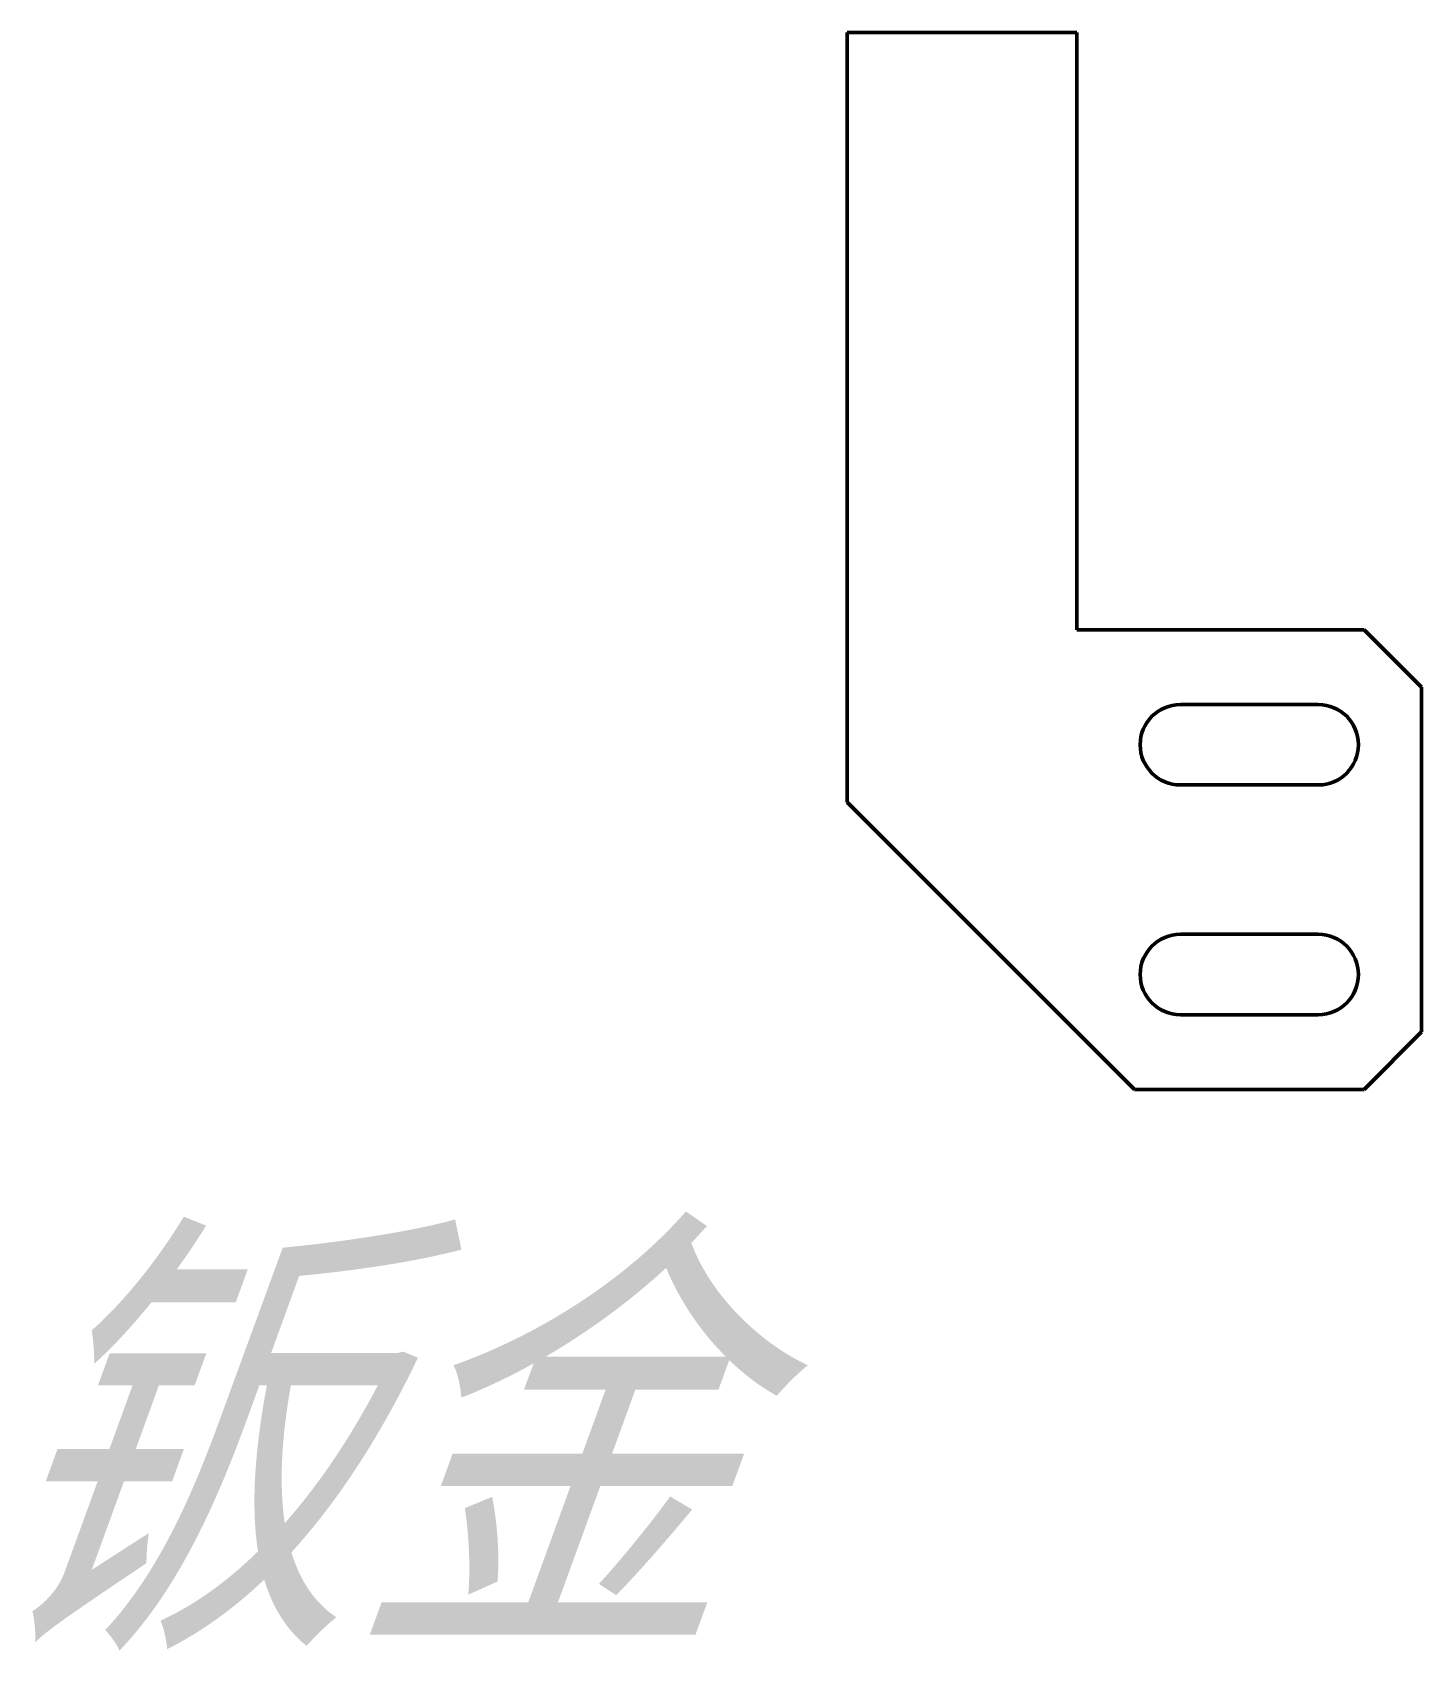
# Model space of a CAD drawing. Header units: inches. Extents: x 17901 to 26602, y 9673 to 14036.
# Drawn here: x 26375.6 to 26496.5, y 11544 to 11684.8 of the extents above; entities that cross this region are included whole.
import ezdxf

# ---------------------------------------------------------------- set-up
doc = ezdxf.new("R2010")
doc.units = ezdxf.units.IN
doc.header["$MEASUREMENT"] = 0
doc.layers.add('标注线', color=3, linetype='Continuous', lineweight=25)
doc.layers.add('粗实线', color=7, linetype='Continuous', lineweight=50)
doc.styles.add('DIM', font='romans.shx', dxfattribs={"width": 0.8, "oblique": 20, "bigfont": 'bigfont.shx'})

msp = doc.modelspace()

# ---------------------------------------------------------------- linework, layer by layer
at = {"layer": '粗实线', "ltscale": 0.45}
msp.add_line((26446.501, 11684.843), (26446.501, 11617.843), dxfattribs=at)
at = {"layer": '粗实线'}
for p, q in [((26446.501, 11684.843), (26466.501, 11684.843)), ((26466.501, 11632.843), (26491.501, 11632.843)), ((26496.501, 11627.843), (26496.501, 11597.843)), ((26471.501, 11592.843), (26446.501, 11617.843)), ((26471.501, 11592.843), (26491.501, 11592.843))]:
    msp.add_line(p, q, dxfattribs=at)
at = {"layer": '粗实线', "ltscale": 0.075}
msp.add_line((26466.501, 11684.843), (26466.501, 11632.843), dxfattribs=at)
at = {"layer": '粗实线', "ltscale": 0.176777}
for p, q in [((26496.501, 11627.843), (26491.501, 11632.843)), ((26496.501, 11597.843), (26491.501, 11592.843))]:
    msp.add_line(p, q, dxfattribs=at)
at = {"layer": '粗实线', "ltscale": 0.3}
for p, q in [((26487.501, 11626.343), (26475.501, 11626.343)), ((26475.501, 11619.343), (26487.501, 11619.343)), ((26487.501, 11606.343), (26475.501, 11606.343)), ((26475.501, 11599.343), (26487.501, 11599.343))]:
    msp.add_line(p, q, dxfattribs=at)
at = {"layer": '粗实线'}
for centre, start, end in [((26475.501, 11622.843), 90, 270), ((26487.501, 11622.843), 270, 90), ((26475.501, 11602.843), 90, 270), ((26487.501, 11602.843), 270, 90)]:
    msp.add_arc(centre, 3.5, start, end, dxfattribs=at)

# ---------------------------------------------------------------- texts
at = {"layer": '标注线', "insert": (26370.747, 11577.48), "char_height": 30, "width": 303.82784, "attachment_point": 1, "style": 'DIM'}
msp.add_mtext('{\\fMicrosoft YaHei|b0|i0|c134|p34;钣金}', dxfattribs=at)

doc.saveas('drawing.dxf')
